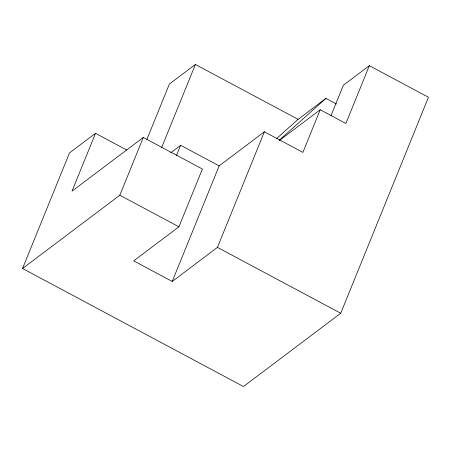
<?xml version="1.0" encoding="UTF-8"?>
<svg xmlns="http://www.w3.org/2000/svg" width="451" height="451" viewBox="0 0 451 451"><rect width="100%" height="100%" fill="white"/><g stroke="black" fill="none" stroke-linecap="round" stroke-linejoin="round"><path stroke-width="0.68" d="M330.927 115.8L343.324 85.278L369.346 65.683L428.45 97.258L340.736 313.265L243.461 386.53L22.55 268.503L69.482 152.923L95.511 133.321L126.906 150.093M95.511 133.321L72.042 191.111L143.294 137.448L202.398 169.024L178.929 226.814L133.705 260.875L172.22 281.458L217.444 247.39L264.376 131.81L302.892 152.387L320.204 109.751L345.883 123.473L369.346 65.683M22.55 268.503L119.825 195.238L143.294 137.448M146.857 139.5L169.367 84.072L195.39 64.47L298.094 119.346L325.938 98.374L336.401 103.967M161.497 147.939L195.39 64.47M176.42 155.685L180.637 145.295L219.152 165.872L264.376 131.81M172.22 281.458L219.152 165.872M276.66 138.564L298.094 119.346M279.406 140.103L325.938 98.374M170.67 152.804L180.637 145.295M279.575 140.351L320.204 109.751M119.825 195.238L178.929 226.814M217.444 247.39L340.736 313.265"/></g></svg>
